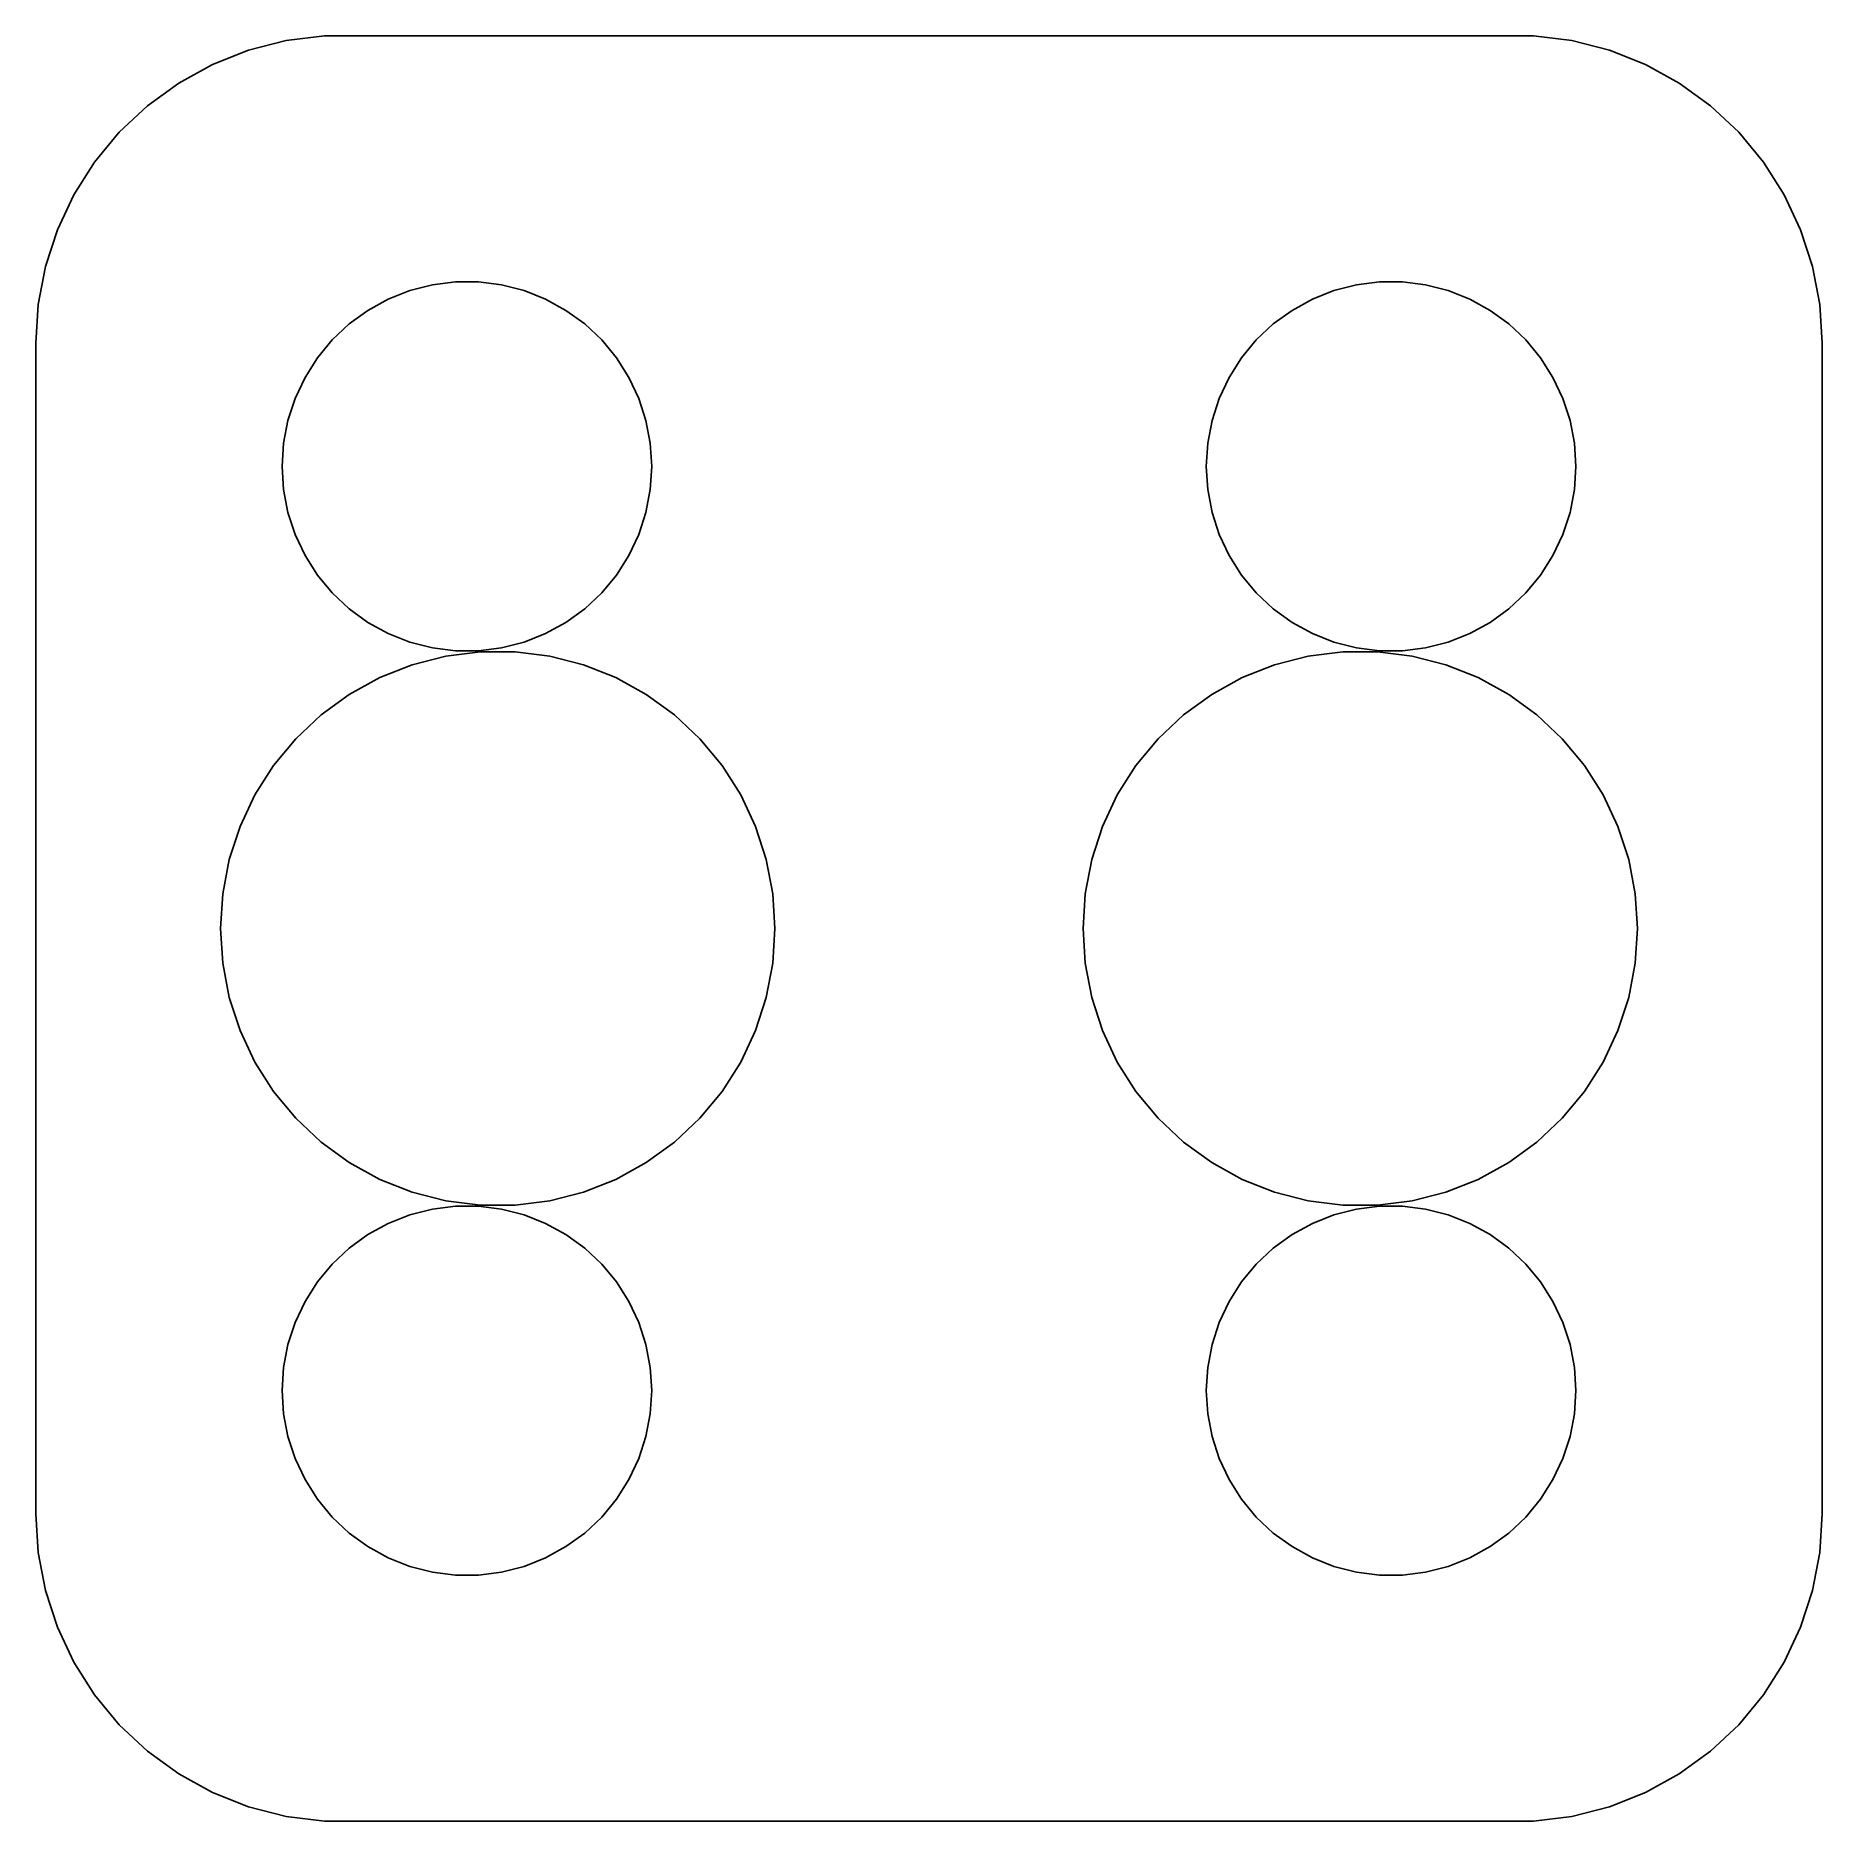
# Model space of a CAD drawing. Header units: metres. Extents: x -14.5 to 14.5, y 24.5 to 53.5.
import ezdxf

# ---------------------------------------------------------------- set-up
doc = ezdxf.new("R2010")
doc.units = ezdxf.units.M

msp = doc.modelspace()

# ---------------------------------------------------------------- linework, layer by layer
for p, q in [((-10.4369, 53.4114), (-11.0451, 53.2553)), ((-9.81395, 53.4901), (-10.4369, 53.4114)), ((9.81395, 53.4901), (-9.81395, 53.4901)), ((10.4369, 53.4114), (9.81395, 53.4901)), ((11.0451, 53.2553), (10.4369, 53.4114)), ((-11.0451, 53.2553), (-11.6289, 53.0241)), ((11.6289, 53.0241), (11.0451, 53.2553)), ((-11.6289, 53.0241), (-12.1791, 52.7216)), ((12.1791, 52.7216), (11.6289, 53.0241)), ((-12.1791, 52.7216), (-12.6871, 52.3526)), ((12.6871, 52.3526), (12.1791, 52.7216)), ((-12.6871, 52.3526), (-13.1448, 51.9227)), ((13.1448, 51.9227), (12.6871, 52.3526)), ((-13.1448, 51.9227), (-13.5451, 51.4389)), ((13.5451, 51.4389), (13.1448, 51.9227)), ((-13.5451, 51.4389), (-13.8815, 50.9088)), ((13.8815, 50.9088), (13.5451, 51.4389)), ((-13.8815, 50.9088), (-14.1489, 50.3406)), ((14.1489, 50.3406), (13.8815, 50.9088)), ((-14.1489, 50.3406), (-14.3429, 49.7434)), ((14.3429, 49.7434), (14.1489, 50.3406)), ((-14.3429, 49.7434), (-14.4606, 49.1267)), ((14.4606, 49.1267), (14.3429, 49.7434)), ((-8.77733, 49.2145), (-8.42705, 49.3532)), ((-8.42705, 49.3532), (-8.06213, 49.4469)), ((-8.06213, 49.4469), (-7.68837, 49.4941)), ((-7.68837, 49.4941), (-7.31161, 49.4941)), ((-7.31161, 49.4941), (-6.93785, 49.4469)), ((-6.93785, 49.4469), (-6.57294, 49.3532)), ((-6.57294, 49.3532), (-6.22266, 49.2145)), ((6.22266, 49.2145), (6.57294, 49.3532)), ((6.57294, 49.3532), (6.93785, 49.4469)), ((6.93785, 49.4469), (7.31161, 49.4941)), ((7.31161, 49.4941), (7.68837, 49.4941)), ((7.68837, 49.4941), (8.06213, 49.4469)), ((8.06213, 49.4469), (8.42705, 49.3532)), ((8.42705, 49.3532), (8.77733, 49.2145)), ((-14.4606, 49.1267), (-14.5, 48.5)), ((-9.41226, 48.8115), (-9.10747, 49.033)), ((-9.10747, 49.033), (-8.77733, 49.2145)), ((-6.22266, 49.2145), (-5.89252, 49.033)), ((-5.89252, 49.033), (-5.58772, 48.8115)), ((5.58772, 48.8115), (5.89252, 49.033)), ((5.89252, 49.033), (6.22266, 49.2145)), ((8.77733, 49.2145), (9.10747, 49.033)), ((9.10747, 49.033), (9.41226, 48.8115)), ((14.5, 48.5), (14.4606, 49.1267)), ((-9.6869, 48.5536), (-9.41226, 48.8115)), ((-5.58772, 48.8115), (-5.31308, 48.5536)), ((5.31308, 48.5536), (5.58772, 48.8115)), ((9.41226, 48.8115), (9.6869, 48.5536)), ((-14.5, 48.5), (-14.5, 29.5)), ((-9.92705, 48.2634), (-9.6869, 48.5536)), ((-5.31308, 48.5536), (-5.07294, 48.2634)), ((5.07294, 48.2634), (5.31308, 48.5536)), ((9.6869, 48.5536), (9.92705, 48.2634)), ((14.5, 29.5), (14.5, 48.5)), ((-10.1289, 47.9453), (-9.92705, 48.2634)), ((-5.07294, 48.2634), (-4.87108, 47.9453)), ((4.87108, 47.9453), (5.07294, 48.2634)), ((9.92705, 48.2634), (10.1289, 47.9453)), ((-10.2893, 47.6044), (-10.1289, 47.9453)), ((-4.87108, 47.9453), (-4.71066, 47.6044)), ((4.71066, 47.6044), (4.87108, 47.9453)), ((10.1289, 47.9453), (10.2893, 47.6044)), ((-10.4057, 47.2461), (-10.2893, 47.6044)), ((-4.71066, 47.6044), (-4.59424, 47.2461)), ((4.59424, 47.2461), (4.71066, 47.6044)), ((10.2893, 47.6044), (10.4057, 47.2461)), ((-10.4763, 46.876), (-10.4057, 47.2461)), ((-4.59424, 47.2461), (-4.52365, 46.876)), ((4.52365, 46.876), (4.59424, 47.2461)), ((10.4057, 47.2461), (10.4763, 46.876)), ((-10.5, 46.5), (-10.4763, 46.876)), ((-4.52365, 46.876), (-4.5, 46.5)), ((4.5, 46.5), (4.52365, 46.876)), ((10.4763, 46.876), (10.5, 46.5)), ((-10.4763, 46.124), (-10.5, 46.5)), ((-4.5, 46.5), (-4.52365, 46.124)), ((4.52365, 46.124), (4.5, 46.5)), ((10.5, 46.5), (10.4763, 46.124)), ((-10.4057, 45.7539), (-10.4763, 46.124)), ((-4.52365, 46.124), (-4.59424, 45.7539)), ((4.59424, 45.7539), (4.52365, 46.124)), ((10.4763, 46.124), (10.4057, 45.7539)), ((-10.2893, 45.3956), (-10.4057, 45.7539)), ((-4.59424, 45.7539), (-4.71066, 45.3956)), ((4.71066, 45.3956), (4.59424, 45.7539)), ((10.4057, 45.7539), (10.2893, 45.3956)), ((-10.1289, 45.0547), (-10.2893, 45.3956)), ((-4.71066, 45.3956), (-4.87108, 45.0547)), ((4.87108, 45.0547), (4.71066, 45.3956)), ((10.2893, 45.3956), (10.1289, 45.0547)), ((-9.92705, 44.7366), (-10.1289, 45.0547)), ((-4.87108, 45.0547), (-5.07294, 44.7366)), ((5.07294, 44.7366), (4.87108, 45.0547)), ((10.1289, 45.0547), (9.92705, 44.7366)), ((-9.6869, 44.4464), (-9.92705, 44.7366)), ((-5.07294, 44.7366), (-5.31308, 44.4464)), ((5.31308, 44.4464), (5.07294, 44.7366)), ((9.92705, 44.7366), (9.6869, 44.4464)), ((-9.41226, 44.1884), (-9.6869, 44.4464)), ((-5.31308, 44.4464), (-5.58772, 44.1884)), ((5.58772, 44.1884), (5.31308, 44.4464)), ((9.6869, 44.4464), (9.41226, 44.1884)), ((-9.10747, 43.967), (-9.41226, 44.1884)), ((-5.58772, 44.1884), (-5.89252, 43.967)), ((5.89252, 43.967), (5.58772, 44.1884)), ((9.41226, 44.1884), (9.10747, 43.967)), ((-8.77733, 43.7855), (-9.10747, 43.967)), ((-5.89252, 43.967), (-6.22266, 43.7855)), ((6.22266, 43.7855), (5.89252, 43.967)), ((9.10747, 43.967), (8.77733, 43.7855)), ((-8.42705, 43.6468), (-8.77733, 43.7855)), ((-8.06213, 43.5531), (-8.42705, 43.6468)), ((-7.68837, 43.5059), (-8.06213, 43.5531)), ((-7.31161, 43.5059), (-7.68837, 43.5059)), ((-6.93785, 43.5531), (-7.31161, 43.5059)), ((-6.57294, 43.6468), (-6.93785, 43.5531)), ((-6.22266, 43.7855), (-6.57294, 43.6468)), ((6.57294, 43.6468), (6.22266, 43.7855)), ((6.93785, 43.5531), (6.57294, 43.6468)), ((7.31161, 43.5059), (6.93785, 43.5531)), ((7.68837, 43.5059), (7.31161, 43.5059)), ((8.06213, 43.5531), (7.68837, 43.5059)), ((8.42705, 43.6468), (8.06213, 43.5531)), ((8.77733, 43.7855), (8.42705, 43.6468)), ((-8.916, 43.0717), (-8.39056, 43.2797)), ((-8.39056, 43.2797), (-7.8432, 43.4203)), ((-7.8432, 43.4203), (-7.28255, 43.4911)), ((-7.28255, 43.4911), (-6.71744, 43.4911)), ((-6.71744, 43.4911), (-6.15678, 43.4203)), ((-6.15678, 43.4203), (-5.60942, 43.2797)), ((-5.60942, 43.2797), (-5.08398, 43.0717)), ((5.08398, 43.0717), (5.60942, 43.2797)), ((5.60942, 43.2797), (6.15678, 43.4203)), ((6.15678, 43.4203), (6.71744, 43.4911)), ((6.71744, 43.4911), (7.28255, 43.4911)), ((7.28255, 43.4911), (7.8432, 43.4203)), ((7.8432, 43.4203), (8.39056, 43.2797)), ((8.39056, 43.2797), (8.916, 43.0717)), ((-9.41121, 42.7995), (-8.916, 43.0717)), ((-5.08398, 43.0717), (-4.58878, 42.7995)), ((4.58878, 42.7995), (5.08398, 43.0717)), ((8.916, 43.0717), (9.41121, 42.7995)), ((-9.86839, 42.4673), (-9.41121, 42.7995)), ((-4.58878, 42.7995), (-4.13159, 42.4673)), ((4.13159, 42.4673), (4.58878, 42.7995)), ((9.41121, 42.7995), (9.86839, 42.4673)), ((-10.2803, 42.0805), (-9.86839, 42.4673)), ((-4.13159, 42.4673), (-3.71964, 42.0805)), ((3.71964, 42.0805), (4.13159, 42.4673)), ((9.86839, 42.4673), (10.2803, 42.0805)), ((-10.6406, 41.645), (-10.2803, 42.0805)), ((-3.71964, 42.0805), (-3.35942, 41.645)), ((3.35942, 41.645), (3.71964, 42.0805)), ((10.2803, 42.0805), (10.6406, 41.645)), ((-10.9434, 41.1679), (-10.6406, 41.645)), ((-3.35942, 41.645), (-3.05661, 41.1679)), ((3.05661, 41.1679), (3.35942, 41.645)), ((10.6406, 41.645), (10.9434, 41.1679)), ((-11.184, 40.6566), (-10.9434, 41.1679)), ((-3.05661, 41.1679), (-2.81599, 40.6566)), ((2.81599, 40.6566), (3.05661, 41.1679)), ((10.9434, 41.1679), (11.184, 40.6566)), ((-11.3586, 40.1191), (-11.184, 40.6566)), ((-2.81599, 40.6566), (-2.64137, 40.1191)), ((2.64137, 40.1191), (2.81599, 40.6566)), ((11.184, 40.6566), (11.3586, 40.1191)), ((-11.4645, 39.564), (-11.3586, 40.1191)), ((-2.64137, 40.1191), (-2.53548, 39.564)), ((2.53548, 39.564), (2.64137, 40.1191)), ((11.3586, 40.1191), (11.4645, 39.564)), ((-11.5, 39), (-11.4645, 39.564)), ((-2.53548, 39.564), (-2.5, 39)), ((2.5, 39), (2.53548, 39.564)), ((11.4645, 39.564), (11.5, 39)), ((-11.4645, 38.436), (-11.5, 39)), ((-2.5, 39), (-2.53548, 38.436)), ((2.53548, 38.436), (2.5, 39)), ((11.5, 39), (11.4645, 38.436)), ((-11.3586, 37.8809), (-11.4645, 38.436)), ((-2.53548, 38.436), (-2.64137, 37.8809)), ((2.64137, 37.8809), (2.53548, 38.436)), ((11.4645, 38.436), (11.3586, 37.8809)), ((-11.184, 37.3434), (-11.3586, 37.8809)), ((-2.64137, 37.8809), (-2.81599, 37.3434)), ((2.81599, 37.3434), (2.64137, 37.8809)), ((11.3586, 37.8809), (11.184, 37.3434)), ((-10.9434, 36.8321), (-11.184, 37.3434)), ((-2.81599, 37.3434), (-3.05661, 36.8321)), ((3.05661, 36.8321), (2.81599, 37.3434)), ((11.184, 37.3434), (10.9434, 36.8321)), ((-10.6406, 36.355), (-10.9434, 36.8321)), ((-3.05661, 36.8321), (-3.35942, 36.355)), ((3.35942, 36.355), (3.05661, 36.8321)), ((10.9434, 36.8321), (10.6406, 36.355)), ((-10.2803, 35.9195), (-10.6406, 36.355)), ((-3.35942, 36.355), (-3.71964, 35.9195)), ((3.71964, 35.9195), (3.35942, 36.355)), ((10.6406, 36.355), (10.2803, 35.9195)), ((-9.86839, 35.5327), (-10.2803, 35.9195)), ((-3.71964, 35.9195), (-4.13159, 35.5327)), ((4.13159, 35.5327), (3.71964, 35.9195)), ((10.2803, 35.9195), (9.86839, 35.5327)), ((-9.41121, 35.2005), (-9.86839, 35.5327)), ((-4.13159, 35.5327), (-4.58878, 35.2005)), ((4.58878, 35.2005), (4.13159, 35.5327)), ((9.86839, 35.5327), (9.41121, 35.2005)), ((-8.916, 34.9283), (-9.41121, 35.2005)), ((-4.58878, 35.2005), (-5.08398, 34.9283)), ((5.08398, 34.9283), (4.58878, 35.2005)), ((9.41121, 35.2005), (8.916, 34.9283)), ((-8.39056, 34.7203), (-8.916, 34.9283)), ((-5.08398, 34.9283), (-5.60942, 34.7203)), ((5.60942, 34.7203), (5.08398, 34.9283)), ((8.916, 34.9283), (8.39056, 34.7203)), ((-7.8432, 34.5797), (-8.39056, 34.7203)), ((-7.28255, 34.5089), (-7.8432, 34.5797)), ((-6.15678, 34.5797), (-6.71744, 34.5089)), ((-5.60942, 34.7203), (-6.15678, 34.5797)), ((6.15678, 34.5797), (5.60942, 34.7203)), ((6.71744, 34.5089), (6.15678, 34.5797)), ((7.8432, 34.5797), (7.28255, 34.5089)), ((8.39056, 34.7203), (7.8432, 34.5797)), ((-8.77733, 34.2145), (-8.42705, 34.3532)), ((-8.42705, 34.3532), (-8.06213, 34.4469)), ((-8.06213, 34.4469), (-7.68837, 34.4941)), ((-7.68837, 34.4941), (-7.31161, 34.4941)), ((-7.31161, 34.4941), (-6.93785, 34.4469)), ((-6.71744, 34.5089), (-7.28255, 34.5089)), ((-6.93785, 34.4469), (-6.57294, 34.3532)), ((-6.57294, 34.3532), (-6.22266, 34.2145)), ((6.22266, 34.2145), (6.57294, 34.3532)), ((6.57294, 34.3532), (6.93785, 34.4469)), ((7.28255, 34.5089), (6.71744, 34.5089)), ((6.93785, 34.4469), (7.31161, 34.4941)), ((7.31161, 34.4941), (7.68837, 34.4941)), ((7.68837, 34.4941), (8.06213, 34.4469)), ((8.06213, 34.4469), (8.42705, 34.3532)), ((8.42705, 34.3532), (8.77733, 34.2145)), ((-9.41226, 33.8116), (-9.10747, 34.033)), ((-9.10747, 34.033), (-8.77733, 34.2145)), ((-6.22266, 34.2145), (-5.89252, 34.033)), ((-5.89252, 34.033), (-5.58772, 33.8116)), ((5.58772, 33.8116), (5.89252, 34.033)), ((5.89252, 34.033), (6.22266, 34.2145)), ((8.77733, 34.2145), (9.10747, 34.033)), ((9.10747, 34.033), (9.41226, 33.8116)), ((-9.6869, 33.5536), (-9.41226, 33.8116)), ((-5.58772, 33.8116), (-5.31308, 33.5536)), ((5.31308, 33.5536), (5.58772, 33.8116)), ((9.41226, 33.8116), (9.6869, 33.5536)), ((-9.92705, 33.2634), (-9.6869, 33.5536)), ((-5.31308, 33.5536), (-5.07294, 33.2634)), ((5.07294, 33.2634), (5.31308, 33.5536)), ((9.6869, 33.5536), (9.92705, 33.2634)), ((-10.1289, 32.9453), (-9.92705, 33.2634)), ((-5.07294, 33.2634), (-4.87108, 32.9453)), ((4.87108, 32.9453), (5.07294, 33.2634)), ((9.92705, 33.2634), (10.1289, 32.9453)), ((-10.2893, 32.6044), (-10.1289, 32.9453)), ((-4.87108, 32.9453), (-4.71066, 32.6044)), ((4.71066, 32.6044), (4.87108, 32.9453)), ((10.1289, 32.9453), (10.2893, 32.6044)), ((-10.4057, 32.2461), (-10.2893, 32.6044)), ((-4.71066, 32.6044), (-4.59424, 32.2461)), ((4.59424, 32.2461), (4.71066, 32.6044)), ((10.2893, 32.6044), (10.4057, 32.2461)), ((-10.4763, 31.876), (-10.4057, 32.2461)), ((-4.59424, 32.2461), (-4.52365, 31.876)), ((4.52365, 31.876), (4.59424, 32.2461)), ((10.4057, 32.2461), (10.4763, 31.876)), ((-10.5, 31.5), (-10.4763, 31.876)), ((-4.52365, 31.876), (-4.5, 31.5)), ((4.5, 31.5), (4.52365, 31.876)), ((10.4763, 31.876), (10.5, 31.5)), ((-10.4763, 31.124), (-10.5, 31.5)), ((-4.5, 31.5), (-4.52365, 31.124)), ((4.52365, 31.124), (4.5, 31.5)), ((10.5, 31.5), (10.4763, 31.124)), ((-10.4057, 30.7539), (-10.4763, 31.124)), ((-4.52365, 31.124), (-4.59424, 30.7539)), ((4.59424, 30.7539), (4.52365, 31.124)), ((10.4763, 31.124), (10.4057, 30.7539)), ((-10.2893, 30.3956), (-10.4057, 30.7539)), ((-4.59424, 30.7539), (-4.71066, 30.3956)), ((4.71066, 30.3956), (4.59424, 30.7539)), ((10.4057, 30.7539), (10.2893, 30.3956)), ((-10.1289, 30.0547), (-10.2893, 30.3956)), ((-4.71066, 30.3956), (-4.87108, 30.0547)), ((4.87108, 30.0547), (4.71066, 30.3956)), ((10.2893, 30.3956), (10.1289, 30.0547)), ((-9.92705, 29.7366), (-10.1289, 30.0547)), ((-4.87108, 30.0547), (-5.07294, 29.7366)), ((5.07294, 29.7366), (4.87108, 30.0547)), ((10.1289, 30.0547), (9.92705, 29.7366)), ((-9.6869, 29.4464), (-9.92705, 29.7366)), ((-5.07294, 29.7366), (-5.31308, 29.4464)), ((5.31308, 29.4464), (5.07294, 29.7366)), ((9.92705, 29.7366), (9.6869, 29.4464)), ((-14.5, 29.5), (-14.4606, 28.8733)), ((-9.41226, 29.1885), (-9.6869, 29.4464)), ((-5.31308, 29.4464), (-5.58772, 29.1885)), ((5.58772, 29.1885), (5.31308, 29.4464)), ((9.6869, 29.4464), (9.41226, 29.1885)), ((14.4606, 28.8733), (14.5, 29.5)), ((-9.10747, 28.967), (-9.41226, 29.1885)), ((-5.58772, 29.1885), (-5.89252, 28.967)), ((5.89252, 28.967), (5.58772, 29.1885)), ((9.41226, 29.1885), (9.10747, 28.967)), ((-14.4606, 28.8733), (-14.3429, 28.2566)), ((-8.77733, 28.7855), (-9.10747, 28.967)), ((-8.42705, 28.6468), (-8.77733, 28.7855)), ((-6.22266, 28.7855), (-6.57294, 28.6468)), ((-5.89252, 28.967), (-6.22266, 28.7855)), ((6.22266, 28.7855), (5.89252, 28.967)), ((6.57294, 28.6468), (6.22266, 28.7855)), ((8.77733, 28.7855), (8.42705, 28.6468)), ((9.10747, 28.967), (8.77733, 28.7855)), ((14.3429, 28.2566), (14.4606, 28.8733)), ((-8.06213, 28.5531), (-8.42705, 28.6468)), ((-7.68837, 28.5059), (-8.06213, 28.5531)), ((-7.31161, 28.5059), (-7.68837, 28.5059)), ((-6.93785, 28.5531), (-7.31161, 28.5059)), ((-6.57294, 28.6468), (-6.93785, 28.5531)), ((6.93785, 28.5531), (6.57294, 28.6468)), ((7.31161, 28.5059), (6.93785, 28.5531)), ((7.68837, 28.5059), (7.31161, 28.5059)), ((8.06213, 28.5531), (7.68837, 28.5059)), ((8.42705, 28.6468), (8.06213, 28.5531)), ((-14.3429, 28.2566), (-14.1489, 27.6594)), ((14.1489, 27.6594), (14.3429, 28.2566)), ((-14.1489, 27.6594), (-13.8815, 27.0912)), ((13.8815, 27.0912), (14.1489, 27.6594)), ((-13.8815, 27.0912), (-13.5451, 26.5611)), ((13.5451, 26.5611), (13.8815, 27.0912)), ((-13.5451, 26.5611), (-13.1448, 26.0773)), ((13.1448, 26.0773), (13.5451, 26.5611)), ((-13.1448, 26.0773), (-12.6871, 25.6474)), ((12.6871, 25.6474), (13.1448, 26.0773)), ((-12.6871, 25.6474), (-12.1791, 25.2784)), ((12.1791, 25.2784), (12.6871, 25.6474)), ((-12.1791, 25.2784), (-11.6289, 24.9759)), ((11.6289, 24.9759), (12.1791, 25.2784)), ((-11.6289, 24.9759), (-11.0451, 24.7447)), ((11.0451, 24.7447), (11.6289, 24.9759)), ((-11.0451, 24.7447), (-10.4369, 24.5886)), ((10.4369, 24.5886), (11.0451, 24.7447)), ((-10.4369, 24.5886), (-9.81395, 24.5099)), ((-9.81395, 24.5099), (9.81395, 24.5099)), ((9.81395, 24.5099), (10.4369, 24.5886))]:
    msp.add_line(p, q)

doc.saveas('drawing.dxf')
